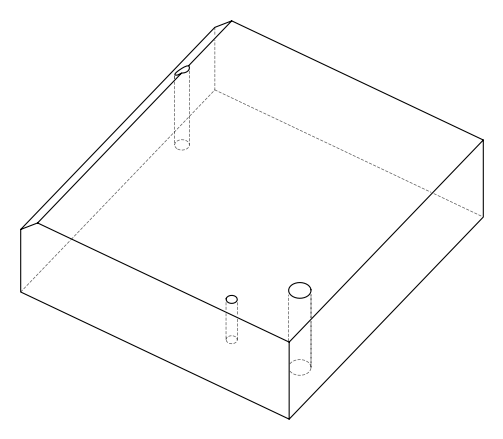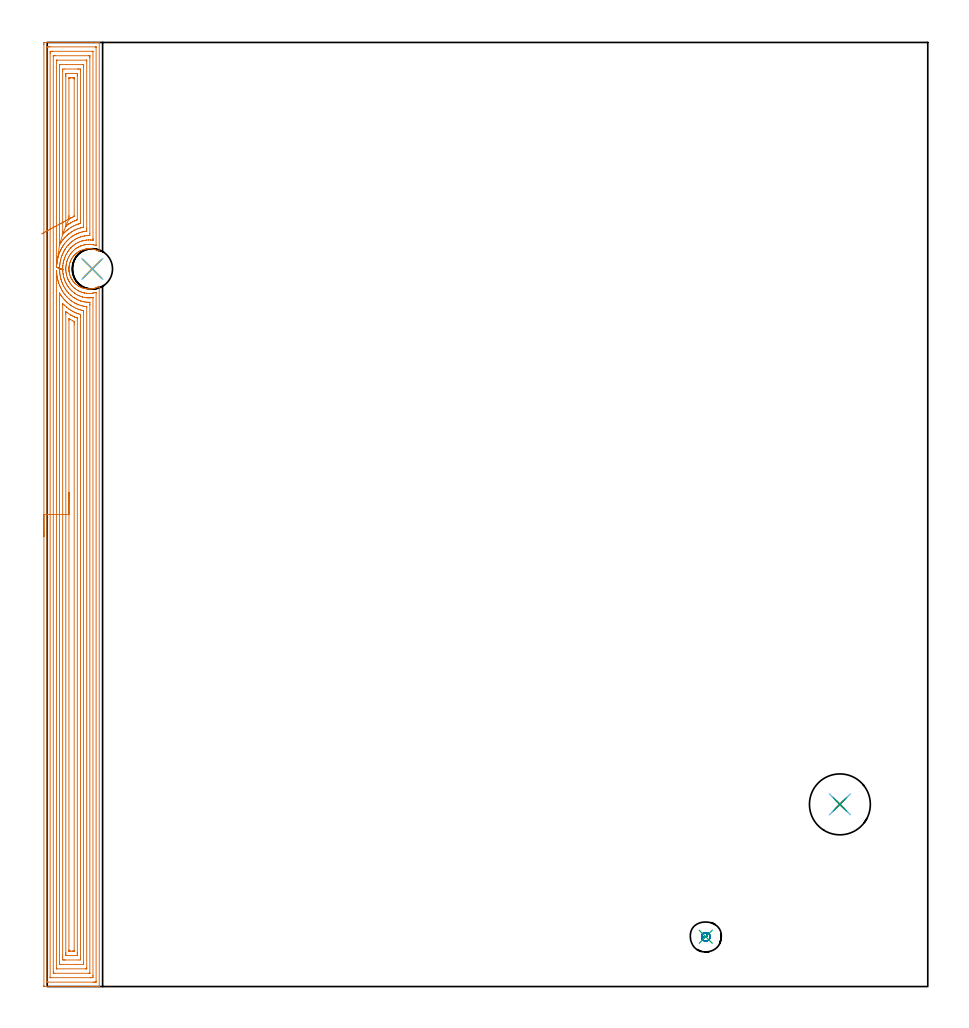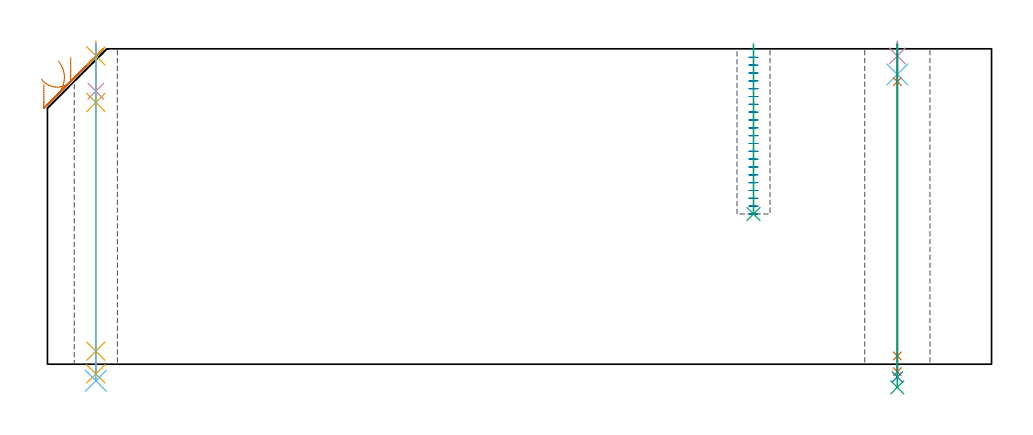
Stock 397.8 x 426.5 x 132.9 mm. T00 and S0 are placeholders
(PLAN: 12 operations, 10 tool changes, 36.2 min)
(1 AREA_MILL | FG_CHAMFER_SURFACE | UGT0205_001 | 31 min | 133214 mm3)
(2 MILL_BLIND_HOLE_FROM_SOLID_MATERIAL | STEP1POCKET | NXT0201_010 | Spiral | 1.74 min | 10562 mm3)
(3 BORE_BLIND_HOLE | STEP1POCKET | UGT0332_073 | 0.29 min | 0 mm3)
(4 SPOT_DRILL | STEP1HOLE | NXT0321_9005460120000 | 0.05 min | 186 mm3)
(5 SPOT_DRILL_1 | STEP1HOLE_1 | NXT0321_9005460120000 | 0.05 min | 46 mm3)
(6 DRILL_BLIND_HOLE_INTO_CENTER | STEP1HOLE | UGT0301_192 | 0.05 min | 280 mm3)
(7 GUN_DRILL_THROUGH_HOLE | STEP1HOLE | UGT0307_003 | 0.61 min | 4715 mm3)
(8 SPADE_DRILL_TO_ENLARGE_THROUGH_HOLE | STEP1HOLE | UGT0306_008 | 0.56 min | 26725 mm3)
(9 DRILL_TO_ENLARGE_THROUGH_HOLE | STEP1HOLE | UGT0301_390 | 0.58 min | 46966 mm3)
(10 DRILL_BLIND_HOLE_INTO_CENTER_1 | STEP1HOLE_1 | UGT0301_229 | 0.08 min | 1212 mm3)
(11 GUN_DRILL_THROUGH_HOLE_1 | STEP1HOLE_1 | UGT0307_008 | 0.66 min | 11081 mm3)
(12 DRILL_TO_ENLARGE_THROUGH_HOLE_1 | STEP1HOLE_1 | UGT0301_251 | 0.57 min | 20932 mm3)
(TOOL UGT0205_001 | Chamfer Mill 20 x 3 x 45 deg. | D20 FL50 Z2)
(TOOL NXT0201_010 | ENDMILL 10mm [2P460-1000-NA 1630] | D10 FL30 Z6)
(TOOL UGT0332_073 | 13.8 mm Rough Boring Bar | D13.8)
(TOOL NXT0321_9005460120000 | NC Spot Drill, 142deg, 12mm, Carbide, Uncoated | D12 PA142 FL30 Z2)
(TOOL UGT0301_192 | Twist Drill 7.2 mm | D7.2 PA118 FL66 Z2)
(TOOL UGT0307_003 | Gun Drill 7 mm | D7 PA130 FL24 Z1)
(TOOL UGT0306_008 | Spade Drill 17.5mm | D17.5 PA132 FL10 Z2)
(TOOL UGT0301_390 | Twist Drill 27.5 mm | D27.5 PA118 FL165 Z2)
(TOOL UGT0301_229 | Twist Drill 11.9 mm | D11.9 PA118 FL100 Z2)
(TOOL UGT0307_008 | Gun Drill 11 mm | D11 PA130 FL24 Z1)
(TOOL UGT0301_251 | Twist Drill 18.2 mm | D18.2 PA118 FL135 Z2)
(OP 1 AREA_MILL)
G17 G21 G94 G90
T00 M6
G54
G17 G0 G90 X-1.5 Y203.25 S1061 M3
G43 Z142.9 H0
Z117.9
G94 G1 Y203.288 Z117.028 F250.
Y203.402 Z116.163
Y203.591 Z115.312
Y203.853 Z114.48
Y204.187 Z113.674
Y204.59 Z112.9
Y205.059 Z112.164
Y205.59 Z111.472
Y206.179 Z110.829
Y206.822 Z110.24
Y207.514 Z109.708
Y208.25 Z109.24
Y209.024 Z108.837
Y209.83 Z108.503
Y210.662 Z108.241
Y211.514 Z108.052
Y212.378 Z107.938
Y213.25 Z107.9
Y425.519
X-1.499 Y425.881 Z107.901
X-1.494 Y426.407 Z107.903
X-1.492 Y426.492 Z107.906
X-0.973 Y426.496 Z108.425
X-0.358 Y426.5 Z109.039
X19.698 Z129.093
X22.086 Z131.481
X22.769 Z132.168
X23.094 Z132.494
X23.469 Y426.492 Z132.86
X23.497 Y426.49 Z132.888
X23.5 Y426.328 Z132.9
Y332.13
X23.462 Y332.074 Z132.862
X23.436 Y332.087 Z132.836
X23.008 Y332.317 Z132.408
X22.657 Y332.482 Z132.057
X22.218 Y332.666 Z131.618
X21.774 Y332.83 Z131.174
X21.516 Y332.914 Z130.916
X20.891 Y333.07 Z130.291
X20.45 Y333.159 Z129.85
X20.007 Y333.225 Z129.407
X19.566 Y333.268 Z128.966
X19.124 Y333.289 Z128.524
X18.682 Y333.29 Z128.082
X18.241 Y333.268 Z127.641
X17.799 Y333.225 Z127.199
X17.358 Y333.161 Z126.758
X16.915 Y333.073 Z126.315
X16.475 Y332.967 Z125.875
X16.284 Y332.914 Z125.684
X15.591 Y332.667 Z124.991
X15.147 Y332.482 Z124.547
X14.708 Y332.268 Z124.108
X14.351 Y332.073 Z123.751
X14.254 Y332.021 Z123.653
X13.825 Y331.745 Z123.224
X13.663 Y331.629 Z123.063
X13.409 Y331.446 Z122.807
X13.004 Y331.127 Z122.401
X12.943 Y331.074 Z122.341
X12.509 Y330.663 Z121.907
X12.433 Y330.584 Z121.831
X12.33 Y330.477 Z121.726
X12.224 Y330.37 Z121.623
X12.143 Y330.287 Z121.542
X12.092 Y330.234 Z121.491
X12.059 Y330.196 Z121.458
X12.035 Y330.166 Z121.433
X11.719 Y329.774 Z121.117
X11.516 Y329.502 Z120.916
X11.396 Y329.341 Z120.796
X11.175 Y329.004 Z120.575
X10.863 Y328.448 Z120.26
X10.644 Y328.005 Z120.042
X10.587 Y327.876 Z119.986
X10.557 Y327.805 Z119.955
X10.472 Y327.606 Z119.867
X10.45 Y327.555 Z119.845
X10.363 Y327.33 Z119.761
X10.293 Y327.145 Z119.691
X10.147 Y326.662 Z119.545
X10.034 Y326.217 Z119.433
X9.944 Y325.769 Z119.342
X9.877 Y325.323 Z119.276
X9.857 Y325.107 Z119.253
X9.841 Y324.926 Z119.231
X9.836 Y324.876 Z119.228
X9.811 Y324.43 Z119.208
X9.812 Y324.209 Z119.204
X9.811 Y323.967 Z119.209
X9.832 Y323.537 Z119.231
X9.849 Y323.379 Z119.244
X9.857 Y323.287 Z119.254
X9.873 Y323.139 Z119.267
X9.878 Y323.09 Z119.272
X9.942 Y322.643 Z119.341
X10.031 Y322.197 Z119.429
X10.144 Y321.749 Z119.542
X10.274 Y321.304 Z119.674
X10.457 Y320.83 Z119.853
X10.488 Y320.757 Z119.883
X10.544 Y320.62 Z119.944
X10.557 Y320.591 Z119.956
X10.615 Y320.459 Z120.01
X10.635 Y320.411 Z120.031
X10.772 Y320.134 Z120.171
X10.858 Y319.962 Z120.257
X11.101 Y319.518 Z120.499
X11.176 Y319.393 Z120.573
X11.362 Y319.119 Z120.758
X11.439 Y319.005 Z120.835
X11.679 Y318.672 Z121.077
X11.712 Y318.625 Z121.111
X11.739 Y318.592 Z121.137
X11.883 Y318.412 Z121.28
X12.06 Y318.207 Z121.457
X12.182 Y318.077 Z121.578
X12.504 Y317.732 Z121.901
X12.626 Y317.617 Z122.022
X12.72 Y317.527 Z122.117
X12.943 Y317.331 Z122.34
X13.557 Y316.839 Z122.954
X13.661 Y316.768 Z123.057
X13.826 Y316.653 Z123.224
X14.263 Y316.381 Z123.663
X14.708 Y316.131 Z124.108
X15.074 Y315.946 Z124.474
X15.331 Y315.833 Z124.731
X15.591 Y315.727 Z124.991
X16.031 Y315.571 Z125.431
X16.475 Y315.436 Z125.875
X16.915 Y315.327 Z126.315
X17.358 Y315.239 Z126.758
X17.799 Y315.175 Z127.199
X18.241 Y315.132 Z127.641
X18.682 Y315.11 Z128.082
X19.124 Y315.111 Z128.524
X19.566 Y315.132 Z128.966
X20.007 Y315.175 Z129.407
X20.45 Y315.241 Z129.85
X20.891 Y315.328 Z130.291
X21.334 Y315.438 Z130.734
X21.774 Y315.572 Z131.174
X22.218 Y315.734 Z131.618
X22.657 Y315.915 Z132.057
X22.727 Y315.946 Z132.127
X22.818 Y315.992 Z132.218
X23.099 Y316.133 Z132.498
X23.215 Y316.195 Z132.614
X23.416 Y316.302 Z132.814
X23.44 Y316.312 Z132.838
X23.494 Y316.333 Z132.892
X23.5 Y315.992 Z132.9
Y0.172
X23.497 Y0.01 Z132.888
X23.469 Y0.007 Z132.86
X23.094 Y0. Z132.493
X22.769 Z132.169
X22.086 Z131.481
X20.857 Z130.254
X20.312 Z129.707
X19.698 Z129.093
X-1.246 Y0.001 Z108.151
X-1.492 Y0.01 Z107.906
X-1.499 Y0.256 Z107.899
Y0.287
X-1.5 Y213.25 Z107.9
X-0.086 Z109.314
Y424.094
X-0.084 Y424.318 Z109.316
X-0.081 Y424.429 Z109.319
X-0.079 Y424.476 Z109.321
X-0.004 Y424.49 Z109.396
X0.401 Y424.498 Z109.801
X0.801 Y424.499 Z110.201
X1.285 Y424.5 Z110.685
X21.684 Y424.499 Z131.084
X21.944 Y424.494 Z131.344
X22.051 Y424.49 Z131.451
X22.079 Y424.478 Z131.479
X22.081 Y424.429 Z131.481
X22.084 Y424.318 Z131.484
X22.086 Y424.094 Z131.486
X22.085 Y334.977 Z131.485
X22.084 Y334.865 Z131.484
X22.081 Y334.811 Z131.481
X22.079 Y334.794 Z131.479
X22.043 Y334.797 Z131.443
X21.199 Y335.014 Z130.599
X20.867 Y335.088 Z130.267
X20.312 Y335.181 Z129.712
X19.831 Y335.238 Z129.231
X19.425 Y335.266 Z128.825
X18.903 Y335.28 Z128.303
X18.538 Y335.274 Z127.938
X18.051 Y335.245 Z127.451
X17.652 Y335.205 Z127.052
X17.26 Y335.148 Z126.66
X16.765 Y335.053 Z126.165
X16.522 Y334.998 Z125.922
X15.878 Y334.826 Z125.278
X15.822 Y334.809 Z125.222
X15.661 Y334.754 Z125.061
X15.174 Y334.569 Z124.574
X14.991 Y334.492 Z124.391
X14.556 Y334.299 Z123.956
X14.104 Y334.075 Z123.504
X13.963 Y334.002 Z123.363
X13.706 Y333.86 Z123.106
X13.408 Y333.668 Z122.808
X13.217 Y333.54 Z122.617
X12.884 Y333.302 Z122.284
X12.433 Y332.967 Z121.833
X12.376 Y332.921 Z121.776
X12.33 Y332.881 Z121.73
X11.913 Y332.494 Z121.313
X11.454 Y332.052 Z120.854
X11.443 Y332.04 Z120.843
X11.168 Y331.737 Z120.568
X11.042 Y331.584 Z120.442
X10.715 Y331.18 Z120.115
X10.646 Y331.089 Z120.046
X10.557 Y330.966 Z119.957
X10.28 Y330.566 Z119.68
X10.099 Y330.287 Z119.499
X9.943 Y330.011 Z119.343
X9.67 Y329.522 Z119.07
X9.626 Y329.437 Z119.026
X9.605 Y329.393 Z119.005
X9.347 Y328.824 Z118.747
X9.209 Y328.5 Z118.609
X9.091 Y328.189 Z118.491
X9.002 Y327.941 Z118.402
X8.901 Y327.606 Z118.301
X8.783 Y327.202 Z118.183
X8.688 Y326.808 Z118.088
X8.668 Y326.713 Z118.068
X8.548 Y326.056 Z117.948
X8.513 Y325.819 Z117.913
X8.449 Y325.262 Z117.849
X8.423 Y324.926 Z117.823
X8.402 Y324.416 Z117.802
Y324.033
X8.422 Y323.502 Z117.822
X8.449 Y323.139 Z117.849
X8.524 Y322.507 Z117.924
X8.563 Y322.246 Z117.963
X8.73 Y321.406 Z118.13
X8.742 Y321.352 Z118.142
X8.783 Y321.195 Z118.183
X9. Y320.459 Z118.4
X9.126 Y320.113 Z118.526
X9.35 Y319.566 Z118.75
X9.447 Y319.341 Z118.847
X9.67 Y318.881 Z119.07
X9.778 Y318.672 Z119.178
X9.908 Y318.432 Z119.308
X10.187 Y317.974 Z119.587
X10.317 Y317.779 Z119.717
X10.557 Y317.439 Z119.957
X10.979 Y316.885 Z120.379
X11.443 Y316.37 Z120.843
X11.81 Y315.992 Z121.21
X12.33 Y315.533 Z121.73
X12.874 Y315.099 Z122.274
X13.217 Y314.858 Z122.617
X13.847 Y314.464 Z123.247
X14.104 Y314.323 Z123.504
X14.324 Y314.205 Z123.724
X14.991 Y313.901 Z124.391
X15.485 Y313.708 Z124.885
X15.878 Y313.582 Z125.278
X16.248 Y313.472 Z125.648
X16.733 Y313.344 Z126.133
X16.765 Y313.337 Z126.165
X16.893 Y313.312 Z126.293
X17.652 Y313.194 Z127.052
X17.787 Y313.176 Z127.187
X18.538 Y313.126 Z127.938
X18.731 Y313.118 Z128.131
X19.425 Y313.133 Z128.825
X19.596 Y313.14 Z128.996
X20.312 Y313.214 Z129.712
X20.398 Y313.225 Z129.798
X20.907 Y313.312 Z130.307
X21.148 Y313.363 Z130.548
X22.031 Y313.602 Z131.431
X22.069 Y313.608 Z131.469
X22.079 Z131.479
X22.081 Y313.59 Z131.481
X22.083 Y313.535 Z131.483
X22.086 Y313.312 Z131.486
Y2.406
X22.084 Y2.182 Z131.484
X22.081 Y2.071 Z131.481
X22.079 Y2.024 Z131.479
X22.004 Y2.01 Z131.404
X21.599 Y2.003 Z130.999
X21.199 Y2.001 Z130.599
X20.715 Y2. Z130.115
X0.316 Y2.001 Z109.716
X0.056 Y2.006 Z109.456
X-0.051 Y2.01 Z109.349
X-0.079 Y2.022 Z109.321
X-0.081 Y2.071 Z109.319
X-0.084 Y2.182 Z109.316
X-0.086 Y2.406 Z109.314
Y213.25
X1.328 Z110.728
X1.329 Y421.414 Z110.729
X1.33 Y421.775 Z110.73
X1.333 Y422.308 Z110.733
X1.335 Y422.479 Z110.735
X1.503 Y422.493 Z110.903
X1.688 Y422.497 Z111.088
X2.384 Y422.5 Z111.784
X2.575 Z111.975
X20.312 Y422.499 Z129.712
X20.503 Y422.496 Z129.903
X20.63 Y422.491 Z130.03
X20.666 Y422.488 Z130.066
X20.667 Y422.471 Z130.067
X20.669 Y422.428 Z130.069
X20.671 Y422.308 Z130.071
Y337.965
X20.67 Y337.434 Z130.07
X20.668 Y337.253 Z130.068
X20.665 Y337.165 Z130.065
X20.661 Y337.155 Z130.061
X20.634 Y337.156 Z130.034
X20.585 Y337.158 Z129.985
X20.312 Y337.188 Z129.712
X19.597 Y337.261 Z128.997
X19.425 Y337.267 Z128.825
X18.69 Y337.281 Z128.09
X18.538 Y337.275 Z127.938
X17.851 Y337.233 Z127.251
X17.652 Y337.21 Z127.052
X17.067 Y337.129 Z126.467
X16.765 Y337.071 Z126.165
X16.329 Y336.979 Z125.729
X15.878 Y336.86 Z125.278
X15.629 Y336.791 Z125.029
X14.991 Y336.575 Z124.391
X14.965 Y336.566 Z124.365
X14.895 Y336.54 Z124.295
X14.341 Y336.301 Z123.741
X14.104 Y336.194 Z123.504
X13.742 Y336.012 Z123.142
X13.217 Y335.738 Z122.617
X13.159 Y335.705 Z122.559
X13.063 Y335.647 Z122.463
X12.621 Y335.354 Z122.021
X12.33 Y335.149 Z121.73
X12.103 Y334.983 Z121.503
X11.799 Y334.754 Z121.199
X11.604 Y334.592 Z121.004
X11.443 Y334.45 Z120.843
X11.138 Y334.168 Z120.538
X10.817 Y333.86 Z120.217
X10.687 Y333.729 Z120.087
X10.557 Y333.593 Z119.957
X10.258 Y333.268 Z119.658
X10.009 Y332.967 Z119.409
X9.858 Y332.777 Z119.258
X9.67 Y332.53 Z119.07
X9.478 Y332.266 Z118.878
X9.343 Y332.073 Z118.743
X9.119 Y331.734 Z118.519
X8.784 Y331.178 Z118.184
X8.479 Y330.593 Z117.879
X8.333 Y330.287 Z117.733
X8.195 Y329.986 Z117.595
X7.937 Y329.393 Z117.337
X7.925 Y329.364 Z117.325
X7.896 Y329.288 Z117.296
X7.694 Y328.703 Z117.094
X7.633 Y328.5 Z117.033
X7.494 Y328.012 Z116.894
X7.389 Y327.606 Z116.789
X7.317 Y327.296 Z116.717
X7.206 Y326.713 Z116.606
X7.176 Y326.544 Z116.576
X7.076 Y325.819 Z116.476
X7.069 Y325.76 Z116.469
X7.009 Y325.122 Z116.409
X7. Y324.935 Z116.4
Y324.926
X6.989 Y324.493 Z116.389
X6.982 Y324.06 Z116.382
Y324.033
X7.009 Y323.296 Z116.409
X7.021 Y323.139 Z116.421
X7.022 Y323.126 Z116.422
X7.118 Y322.246 Z116.518
X7.133 Y322.121 Z116.533
X7.201 Y321.709 Z116.601
X7.271 Y321.352 Z116.671
X7.341 Y321.018 Z116.741
X7.473 Y320.459 Z116.873
X7.659 Y319.805 Z117.059
X7.735 Y319.566 Z117.135
X7.896 Y319.127 Z117.296
X8.08 Y318.672 Z117.48
X8.214 Y318.352 Z117.614
X8.494 Y317.779 Z117.894
X8.783 Y317.233 Z118.183
X8.987 Y316.885 Z118.387
X9.337 Y316.328 Z118.737
X9.575 Y315.992 Z118.975
X9.67 Y315.866 Z119.07
X10.003 Y315.437 Z119.403
X10.292 Y315.099 Z119.692
X10.418 Y314.959 Z119.818
X10.557 Y314.811 Z119.957
X11.164 Y314.205 Z120.564
X11.443 Y313.959 Z120.843
X12.231 Y313.312 Z121.631
X12.33 Y313.239 Z121.73
X12.571 Y313.069 Z121.971
X13.217 Y312.679 Z122.617
X13.67 Y312.418 Z123.07
X14.104 Y312.206 Z123.504
X14.503 Y312.017 Z123.903
X14.991 Y311.83 Z124.391
X15.873 Y311.53 Z125.273
X15.889 Y311.525 Z125.289
X16.765 Y311.329 Z126.165
X17.004 Y311.284 Z126.404
X17.652 Y311.19 Z127.052
X18.017 Y311.157 Z127.417
X18.538 Y311.126 Z127.938
X18.938 Y311.122 Z128.338
X19.425 Y311.134 Z128.825
X19.79 Y311.157 Z129.19
X20.312 Y311.21 Z129.712
X20.594 Y311.241 Z129.994
X20.651 Y311.244 Z130.051
X20.665 Z130.065
X20.668 Y311.236 Z130.068
X20.67 Y311.224 Z130.07
X20.671 Y311.163 Z130.071
Y5.086
X20.67 Y4.725 Z130.07
X20.667 Y4.193 Z130.067
X20.664 Y4.021 Z130.064
X20.497 Y4.007 Z129.897
X20.312 Y4.003 Z129.712
X19.616 Y4. Z129.016
X19.425 Z128.825
X1.688 Y4.001 Z111.088
X1.497 Y4.004 Z110.897
X1.37 Y4.009 Z110.77
X1.334 Y4.012 Z110.734
X1.333 Y4.029 Z110.733
X1.331 Y4.072 Z110.731
X1.329 Y4.193 Z110.729
X1.328 Y213.25 Z110.728
X2.743 Z112.143
Y420.351
X2.745 Y420.455 Z112.145
X2.747 Y420.484 Z112.147
X2.75 Y420.49 Z112.15
X2.758 Y420.494 Z112.158
X2.812 Y420.497 Z112.212
X3.028 Y420.499 Z112.428
X3.462 Y420.5 Z112.862
X18.538 Z127.938
X18.978 Y420.498 Z128.378
X19.187 Y420.493 Z128.587
X19.238 Y420.49 Z128.638
X19.251 Y420.484 Z128.651
X19.253 Y420.467 Z128.653
X19.255 Y420.4 Z128.655
X19.257 Y419.797 Z128.657
Y419.627
Y340.114
X19.253 Y339.395 Z128.653
X19.25 Y339.296 Z128.65
X19.159 Y339.29 Z128.559
X18.479 Y339.28 Z127.879
X17.652 Y339.225 Z127.052
X17.611 Y339.221 Z127.011
X16.87 Y339.115 Z126.27
X16.765 Y339.095 Z126.165
X16.136 Y338.961 Z125.536
X15.878 Y338.896 Z125.278
X15.434 Y338.774 Z124.834
X14.991 Y338.628 Z124.391
X14.769 Y338.551 Z124.169
X14.18 Y338.327 Z123.58
X14.126 Y338.305 Z123.526
X14.104 Y338.295 Z123.504
X13.52 Y338.023 Z122.92
X13.217 Y337.87 Z122.617
X12.934 Y337.719 Z122.334
X12.425 Y337.434 Z121.825
X12.367 Y337.397 Z121.767
X12.33 Y337.373 Z121.73
X11.838 Y337.036 Z121.238
X11.443 Y336.753 Z120.843
X11.322 Y336.663 Z120.722
X11.162 Y336.54 Z120.562
X10.83 Y336.265 Z120.23
X10.557 Y336.022 Z119.957
X10.362 Y335.843 Z119.762
X10.157 Y335.647 Z119.557
X9.913 Y335.402 Z119.313
X9.67 Y335.151 Z119.07
X9.48 Y334.945 Z118.88
X9.311 Y334.754 Z118.711
X8.783 Y334.096 Z118.183
X8.681 Y333.963 Z118.081
X8.605 Y333.86 Z118.005
X8.313 Y333.44 Z117.713
X8. Y332.967 Z117.4
X7.96 Y332.902 Z117.36
X7.896 Y332.794 Z117.296
X7.638 Y332.333 Z117.038
X7.495 Y332.073 Z116.895
X7.327 Y331.753 Z116.727
X7.049 Y331.18 Z116.449
X7.037 Y331.152 Z116.437
X7.009 Y331.091 Z116.409
X6.773 Y330.524 Z116.173
X6.677 Y330.287 Z116.077
X6.529 Y329.877 Z115.929
X6.365 Y329.393 Z115.765
X6.309 Y329.205 Z115.709
X6.122 Y328.559 Z115.522
X6.11 Y328.512 Z115.51
X6.107 Y328.5 Z115.507
X5.946 Y327.784 Z115.346
X5.911 Y327.606 Z115.311
X5.805 Y327.032 Z115.205
X5.76 Y326.713 Z115.16
X5.698 Y326.247 Z115.098
X5.653 Y325.819 Z115.053
X5.618 Y325.434 Z115.018
X5.59 Y324.926 Z114.99
X5.576 Y324.583 Z114.976
X5.573 Y324.033 Z114.973
X5.584 Y323.682 Z114.984
X5.606 Y323.139 Z115.006
X5.64 Y322.732 Z115.04
X5.691 Y322.246 Z115.091
X5.749 Y321.728 Z115.149
X5.808 Y321.352 Z115.208
X5.943 Y320.639 Z115.343
X5.982 Y320.459 Z115.382
X6.122 Y319.845 Z115.522
X6.198 Y319.566 Z115.598
X6.228 Y319.459 Z115.628
X6.47 Y318.672 Z115.87
X6.675 Y318.116 Z116.075
X6.812 Y317.779 Z116.212
X7.009 Y317.311 Z116.409
X7.21 Y316.885 Z116.61
X7.405 Y316.487 Z116.805
X7.674 Y315.992 Z117.074
X7.896 Y315.613 Z117.296
X8.224 Y315.099 Z117.624
X8.449 Y314.765 Z117.849
X8.783 Y314.301 Z118.183
X8.854 Y314.205 Z118.254
X9.101 Y313.885 Z118.501
X9.609 Y313.312 Z119.009
X9.67 Y313.249 Z119.07
X10.508 Y312.418 Z119.908
X10.557 Y312.375 Z119.957
X10.85 Y312.123 Z120.25
X11.443 Y311.645 Z120.843
X11.597 Y311.525 Z120.997
X12.031 Y311.23 Z121.431
X12.33 Y311.045 Z121.73
X13.016 Y310.632 Z122.416
X13.217 Y310.524 Z122.617
X13.435 Y310.412 Z122.835
X14.104 Y310.103 Z123.504
X14.948 Y309.781 Z124.348
X14.991 Y309.767 Z124.391
X15.077 Y309.738 Z124.477
X15.688 Y309.555 Z125.088
X15.878 Y309.506 Z125.278
X16.181 Y309.432 Z125.581
X16.765 Y309.315 Z126.165
X17.266 Y309.233 Z126.666
X17.652 Y309.187 Z127.052
X18.246 Y309.139 Z127.646
X18.538 Y309.126 Z127.938
X19.155 Y309.117 Z128.555
X19.223 Y309.113 Z128.623
X19.25 Y309.11 Z128.65
X19.254 Y309.018 Z128.654
X19.255 Y308.845 Z128.655
X19.257 Y308.121 Z128.657
Y307.951
Y6.149
X19.255 Y6.045 Z128.655
X19.253 Y6.016 Z128.653
X19.25 Y6.01 Z128.65
X19.242 Y6.006 Z128.642
X19.188 Y6.003 Z128.588
X18.972 Y6.001 Z128.372
X18.538 Y6. Z127.938
X3.462 Z112.862
X3.022 Y6.002 Z112.422
X2.813 Y6.006 Z112.213
X2.762 Y6.01 Z112.162
X2.749 Y6.016 Z112.149
X2.747 Y6.033 Z112.147
X2.745 Y6.1 Z112.145
X2.743 Y6.703 Z112.143
Y6.873
Y213.25
X4.157 Z113.557
Y323.332
X4.158 Y323.348 Z113.558
X4.162 Y323.393 Z113.562
X4.169 Y323.352 Z113.569
X4.174 Y323.315 Z113.574
X4.187 Y323.139 Z113.587
X4.231 Y322.527 Z113.631
X4.245 Y322.35 Z113.645
X4.255 Y322.246 Z113.655
X4.348 Y321.389 Z113.748
X4.354 Y321.347 Z113.754
X4.436 Y320.868 Z113.836
X4.511 Y320.459 Z113.911
X4.551 Y320.255 Z113.951
X4.704 Y319.566 Z114.104
X4.816 Y319.095 Z114.216
X4.934 Y318.672 Z114.334
X5.179 Y317.836 Z114.579
X5.198 Y317.779 Z114.598
X5.235 Y317.677 Z114.635
X5.547 Y316.885 Z114.947
X5.764 Y316.353 Z115.164
X5.931 Y315.992 Z115.331
X6.122 Y315.597 Z115.522
X6.38 Y315.099 Z115.78
X6.687 Y314.529 Z116.087
X6.885 Y314.205 Z116.285
X7.009 Y314.011 Z116.409
X7.477 Y313.312 Z116.877
X7.896 Y312.745 Z117.296
X8.149 Y312.418 Z117.549
X8.783 Y311.696 Z118.183
X8.945 Y311.525 Z118.345
X9.67 Y310.815 Z119.07
X9.871 Y310.632 Z119.271
X10.557 Y310.065 Z119.957
X10.968 Y309.738 Z120.368
X11.443 Y309.41 Z120.843
X12.279 Y308.896 Z121.679
X12.33 Y308.866 Z121.73
X12.367 Y308.845 Z121.767
X12.923 Y308.555 Z122.323
X13.217 Y308.411 Z122.617
X13.505 Y308.276 Z122.905
X13.723 Y308.177 Z123.123
X13.987 Y308.07 Z123.387
X14.104 Y308.026 Z123.504
X14.306 Y307.951 Z123.706
X14.991 Y307.724 Z124.391
X15.323 Y307.617 Z124.723
X15.878 Y307.483 Z125.278
X16.475 Y307.35 Z125.875
X16.765 Y307.303 Z126.165
X17.521 Y307.189 Z126.921
X17.759 Y307.164 Z127.159
X17.822 Y307.154 Z127.222
X17.837 Y307.15 Z127.237
X17.839 Y307.144 Z127.239
X17.842 Y307.122 Z127.242
X17.843 Y307.058 Z127.243
Y306.865
Y8.467
X17.842 Y8.274 Z127.242
X17.84 Y8.145 Z127.24
X17.836 Y8.044 Z127.236
X17.83 Y8.009 Z127.23
X17.814 Y8.008 Z127.214
X17.652 Y8.003 Z127.052
X17.419 Y8. Z126.819
X4.348 Y8.001 Z113.748
X4.255 Y8.003 Z113.655
X4.198 Y8.006 Z113.598
X4.171 Y8.009 Z113.571
X4.164 Y8.081 Z113.564
X4.159 Y8.466 Z113.559
X4.157 Y8.66 Z113.557
Y213.25
X5.571 Z114.971
Y313.203
X5.572 Y313.249 Z114.972
X5.574 Y313.274 Z114.974
X5.583 Y313.263 Z114.983
X5.885 Y312.786 Z115.285
X6.117 Y312.423 Z115.517
X6.121 Y312.418 Z115.521
X6.483 Y311.89 Z115.883
X6.748 Y311.525 Z116.148
X7.009 Y311.18 Z116.409
X7.249 Y310.876 Z116.649
X7.458 Y310.632 Z116.858
X7.896 Y310.138 Z117.296
X8.287 Y309.738 Z117.687
X8.783 Y309.252 Z118.183
X9.232 Y308.845 Z118.632
X9.67 Y308.482 Z119.07
X10.331 Y307.951 Z119.731
X10.557 Y307.795 Z119.957
X11.026 Y307.479 Z120.426
X11.443 Y307.227 Z120.843
X11.729 Y307.058 Z121.129
X12.33 Y306.734 Z121.73
X12.969 Y306.414 Z122.369
X13.217 Y306.306 Z122.617
X13.552 Y306.164 Z122.952
X14.104 Y305.967 Z123.504
X14.405 Y305.861 Z123.805
X14.991 Y305.676 Z124.391
X15.648 Y305.503 Z125.048
X16.202 Y305.378 Z125.602
X16.385 Y305.335 Z125.785
X16.423 Y305.32 Z125.823
X16.425 Y305.307 Z125.825
X16.426 Y305.271 Z125.826
X16.429 Y304.716 Z125.829
Y304.378
Y10.785
X16.428 Y10.446 Z125.828
X16.425 Y10.169 Z125.825
X16.422 Y10.032 Z125.822
X16.418 Y10.01 Z125.818
X16.384 Y10.006 Z125.784
X16.319 Y10.002 Z125.719
X13.217 Y10. Z122.617
X6.122 Y10.001 Z115.522
X5.674 Y10.004 Z115.074
X5.589 Y10.01 Z114.989
X5.578 Y10.101 Z114.978
X5.575 Y10.446 Z114.975
X5.572 Y11.001 Z114.972
X5.571 Y213.25 Z114.971
X6.985 Z116.385
X6.986 Y307.951 Z116.386
Y307.974
X7.009 Y308.555 Z116.409
X7.621 Y307.951 Z117.021
X7.896 Y307.688 Z117.296
X8.587 Y307.058 Z117.987
X8.783 Y306.894 Z118.183
X9.632 Y306.203 Z119.032
X9.67 Y306.174 Z119.07
X9.683 Y306.164 Z119.083
X10.557 Y305.597 Z119.957
X11.086 Y305.271 Z120.486
X11.443 Y305.071 Z120.843
X11.882 Y304.829 Z121.282
X12.33 Y304.613 Z121.73
X12.827 Y304.378 Z122.227
X13.217 Y304.225 Z122.617
X13.46 Y304.133 Z122.86
X14.104 Y303.915 Z123.504
X14.79 Y303.687 Z124.19
X14.991 Y303.624 Z124.391
X15.011 Y303.484 Z124.411
X15.012 Y303.463 Z124.412
X15.015 Y302.591 Z124.415
Y13.127
X15.013 Y12.233 Z124.413
X15.012 Y12.212 Z124.412
X14.991 Y12.01 Z124.391
X14.334 Y12.001 Z123.734
X8.127 Y12. Z117.527
X7.896 Y12.001 Z117.296
X7.237 Y12.004 Z116.637
X7.009 Y12.01 Z116.409
X6.988 Y12.233 Z116.388
X6.987 Y12.256 Z116.387
X6.985 Y13.151 Z116.385
Y14.02
Y213.25
X8.399 Z117.799
X8.4 Y303.87 Z117.8
X8.401 Y304.378 Z117.801
X8.404 Y304.76 Z117.804
X8.406 Y304.876 Z117.806
X8.783 Y304.588 Z118.183
X9.062 Y304.378 Z118.462
X9.67 Y303.976 Z119.07
X10.44 Y303.484 Z119.84
X10.557 Y303.415 Z119.957
X10.717 Y303.323 Z120.117
X11.443 Y302.936 Z120.843
X12.139 Y302.591 Z121.539
X12.33 Y302.504 Z121.73
X12.485 Y302.435 Z121.885
X13.217 Y302.16 Z122.617
X13.553 Y302.033 Z122.953
X13.584 Y302.018 Z122.984
X13.594 Y302.011 Z122.994
X13.596 Y301.997 Z122.996
X13.599 Y301.929 Z122.999
X13.6 Y301.826 Z123.
Y301.697
Y15.421
Y14.913
X13.598 Y14.53 Z122.998
X13.593 Y14.02 Z122.993
X13.236 Y14.001 Z122.636
X13.217 Z122.617
X8.783 Z118.183
X8.406 Y14.02 Z117.806
X8.403 Y14.403 Z117.803
X8.4 Y14.913 Z117.8
Y15.299
X8.399 Y213.25 Z117.799
X9.814 Z119.214
Y300.804
X9.818 Y301.548 Z119.218
X9.821 Y301.657 Z119.221
X9.824 Y301.67 Z119.224
X10.557 Y301.276 Z119.957
X11.428 Y300.82 Z120.828
X11.46 Y300.804 Z120.86
X12.179 Y300.423 Z121.579
X12.185 Y300.057 Z121.585
Y299.911
X12.186 Y299.162 Z121.586
X12.185 Y16.326 Z121.585
X12.183 Y16.139 Z121.583
X12.18 Y16.046 Z121.58
X12.178 Y16.01 Z121.578
X12.133 Y16.005 Z121.533
X11.443 Y16.001 Z120.843
X11.251 Y16. Z120.651
X10.557 Z119.957
X10.364 Y16.001 Z119.764
X9.843 Y16.01 Z119.243
X9.82 Y16.014 Z119.22
X9.818 Y16.043 Z119.218
X9.816 Y16.115 Z119.216
X9.814 Y16.262 Z119.214
Y16.555
Y213.25
Y214.122 Z119.252
Y214.987 Z119.366
Y215.838 Z119.554
Y216.67 Z119.817
Y217.476 Z120.151
Y218.25 Z120.553
Y218.986 Z121.022
Y219.678 Z121.553
Y220.321 Z122.143
Y220.91 Z122.786
Y221.442 Z123.478
Y221.91 Z124.214
Y222.313 Z124.987
Y222.647 Z125.793
Y222.909 Z126.625
Y223.098 Z127.477
Y223.212 Z128.342
Y223.25 Z129.214
G0 Z142.9
X4.606 Y324.757
Z127.697
G1 X5.137 Y324.556 Z127.034
X5.611 Y324.376 Z126.325
X6.026 Y324.219 Z125.574
X6.379 Y324.085 Z124.787
X6.665 Y323.977 Z123.97
X6.884 Y323.893 Z123.13
X7.034 Y323.837 Z122.272
X7.113 Y323.807 Z121.404
X7.122 Y323.804 Z120.532
X7.059 Y323.827 Z119.662
X6.925 Y323.878 Z118.801
X6.722 Y323.955 Z117.956
X6.451 Y324.058 Z117.134
X6.114 Y324.186 Z116.339
X5.713 Y324.338 Z115.579
X5.252 Y324.512 Z114.86
X4.734 Y324.709 Z114.186
X4.163 Y324.925 Z113.563
X4.16 Y324.926 Z113.56
X4.159 Y324.933 Z113.559
X4.157 Y325.118 Z113.557
Y418.033
X4.158 Y418.227 Z113.558
X4.16 Y418.355 Z113.56
X4.164 Y418.457 Z113.564
X4.17 Y418.491 Z113.57
X4.185 Y418.492 Z113.585
X4.348 Y418.497 Z113.748
X4.581 Y418.5 Z113.981
X17.652 Y418.499 Z127.052
X17.745 Y418.497 Z127.145
X17.802 Y418.494 Z127.202
X17.829 Y418.491 Z127.229
X17.836 Y418.419 Z127.236
X17.841 Y418.034 Z127.241
X17.842 Y417.841 Z127.242
X17.843 Y342.601 Z127.243
X17.842 Y341.901 Z127.242
X17.841 Y341.708 Z127.241
X17.836 Y341.323 Z127.236
X17.829 Y341.249 Z127.229
X17.803 Y341.244 Z127.203
X17.746 Y341.236 Z127.146
X17.457 Y341.203 Z126.857
X16.765 Y341.11 Z126.165
X16.676 Y341.097 Z126.076
X16.215 Y341.007 Z125.615
X15.936 Y340.949 Z125.336
X15.878 Y340.934 Z125.278
X15.238 Y340.758 Z124.638
X14.991 Y340.681 Z124.391
X14.569 Y340.539 Z123.969
X14.104 Y340.368 Z123.504
X13.922 Y340.297 Z123.322
X13.482 Y340.114 Z122.882
X13.3 Y340.031 Z122.7
X13.217 Y339.991 Z122.617
X12.707 Y339.735 Z122.107
X12.33 Y339.53 Z121.73
X11.792 Y339.221 Z121.192
X11.58 Y339.083 Z120.98
X11.443 Y338.989 Z120.843
X11.057 Y338.716 Z120.457
X10.522 Y338.327 Z119.922
X10.055 Y337.939 Z119.455
X9.67 Y337.596 Z119.07
X9.585 Y337.519 Z118.985
X9.496 Y337.434 Z118.896
X9.139 Y337.075 Z118.539
X8.783 Y336.714 Z118.183
X8.699 Y336.625 Z118.099
X8.622 Y336.54 Z118.022
X8.289 Y336.145 Z117.689
X7.883 Y335.647 Z117.283
X7.515 Y335.138 Z116.915
X7.242 Y334.754 Z116.642
X7.148 Y334.613 Z116.548
X7.009 Y334.396 Z116.409
X6.808 Y334.063 Z116.208
X6.689 Y333.86 Z116.089
X6.485 Y333.494 Z115.885
X6.196 Y332.967 Z115.596
X6.171 Y332.918 Z115.571
X6.122 Y332.818 Z115.522
X5.888 Y332.31 Z115.288
X5.782 Y332.073 Z115.182
X5.618 Y331.687 Z115.018
X5.41 Y331.18 Z114.81
X5.361 Y331.053 Z114.761
X5.235 Y330.705 Z114.635
X5.131 Y330.392 Z114.531
X5.097 Y330.287 Z114.497
X4.928 Y329.703 Z114.328
X4.842 Y329.393 Z114.242
X4.741 Y328.998 Z114.141
X4.623 Y328.5 Z114.023
X4.574 Y328.272 Z113.974
X4.445 Y327.606 Z113.845
X4.431 Y327.523 Z113.831
X4.348 Y326.973 Z113.748
X4.318 Y326.743 Z113.718
X4.315 Y326.713 Z113.715
X4.28 Y326.389 Z113.68
X4.234 Y325.935 Z113.634
X4.224 Y325.819 Z113.624
X4.178 Y325.156 Z113.578
X4.163 Y324.925 Z113.563
X5.575 Y335.109 Z114.975
X5.574 Y335.11 Z114.974
X5.573 Y335.138 Z114.973
X5.571 Y335.215 Z114.971
Y335.309
Y415.715
X5.572 Y416.054 Z114.972
X5.575 Y416.331 Z114.975
X5.578 Y416.468 Z114.978
X5.582 Y416.491 Z114.982
X5.616 Y416.494 Z115.016
X5.681 Y416.498 Z115.081
X8.783 Y416.5 Z118.183
X15.878 Y416.499 Z125.278
X16.326 Y416.496 Z125.726
X16.411 Y416.49 Z125.811
X16.422 Y416.399 Z125.822
X16.425 Y416.054 Z125.825
X16.428 Y415.499 Z125.828
X16.429 Y343.688 Z125.829
X16.427 Y343.134 Z125.827
X16.425 Y343.097 Z125.825
X16.422 Y343.082 Z125.822
X16.413 Y343.078 Z125.813
X16.348 Y343.059 Z125.748
X16.206 Y343.027 Z125.606
X15.878 Y342.957 Z125.278
X15.745 Y342.928 Z125.145
X15.208 Y342.794 Z124.608
X15.037 Y342.748 Z124.437
X14.991 Y342.734 Z124.391
X14.367 Y342.529 Z123.767
X14.104 Y342.435 Z123.504
X13.719 Y342.289 Z123.119
X13.217 Y342.087 Z122.617
X13.087 Y342.032 Z122.487
X12.791 Y341.901 Z122.191
X12.481 Y341.749 Z121.881
X12.33 Y341.672 Z121.73
X11.857 Y341.424 Z121.257
X11.443 Y341.184 Z120.843
X11.333 Y341.118 Z120.733
X11.152 Y341.007 Z120.552
X10.796 Y340.767 Z120.196
X10.557 Y340.601 Z119.957
X10.275 Y340.398 Z119.675
X9.888 Y340.114 Z119.288
X9.766 Y340.017 Z119.166
X9.67 Y339.939 Z119.07
X9.281 Y339.612 Z118.681
X8.838 Y339.221 Z118.238
X8.809 Y339.194 Z118.209
X8.783 Y339.168 Z118.183
X8.364 Y338.749 Z117.764
X7.944 Y338.327 Z117.344
X7.921 Y338.302 Z117.321
X7.896 Y338.275 Z117.296
X7.507 Y337.825 Z116.907
X7.178 Y337.434 Z116.578
X7.102 Y337.34 Z116.502
X7.009 Y337.22 Z116.409
X6.718 Y336.833 Z116.118
X6.502 Y336.54 Z115.902
X6.345 Y336.316 Z115.745
X6.122 Y335.989 Z115.522
X5.988 Y335.782 Z115.388
X5.902 Y335.647 Z115.302
X5.599 Y335.145 Z114.999
X5.578 Y335.112 Z114.978
X5.575 Y335.109 Z114.975
X7.009 Y339.847 Z116.409
X6.988 Y340.114 Z116.388
X6.987 Y340.137 Z116.387
X6.985 Y341.007 Z116.385
Y413.373
X6.987 Y414.267 Z116.387
X6.988 Y414.288 Z116.388
X7.009 Y414.49 Z116.409
X7.666 Y414.499 Z117.066
X13.873 Y414.5 Z123.273
X14.104 Y414.499 Z123.504
X14.763 Y414.496 Z124.163
X14.991 Y414.49 Z124.391
X15.012 Y414.267 Z124.412
X15.013 Y414.244 Z124.413
X15.015 Y413.373 Z124.415
X15.014 Y345.451 Z124.414
X14.991 Y344.781 Z124.391
X14.84 Y344.733 Z124.24
X14.347 Y344.581 Z123.747
X14.163 Y344.522 Z123.563
X14.104 Y344.503 Z123.504
X13.987 Y344.463 Z123.387
X13.217 Y344.164 Z122.617
X12.881 Y344.026 Z122.281
X12.33 Y343.789 Z121.73
X12.261 Y343.758 Z121.661
X12.115 Y343.688 Z121.515
X11.672 Y343.458 Z121.072
X11.443 Y343.334 Z120.843
X11.1 Y343.14 Z120.5
X10.557 Y342.823 Z119.957
X10.539 Y342.812 Z119.939
X10.512 Y342.794 Z119.912
X10.012 Y342.449 Z119.412
X9.67 Y342.208 Z119.07
X9.492 Y342.079 Z118.892
X9.253 Y341.901 Z118.653
X8.991 Y341.692 Z118.391
X8.783 Y341.521 Z118.183
X8.506 Y341.286 Z117.906
X8.19 Y341.007 Z117.59
X8.037 Y340.865 Z117.437
X7.896 Y340.729 Z117.296
X7.588 Y340.424 Z116.988
X7.009 Y339.847 Z116.409
X8.405 Y343.544 Z117.805
X8.404 Y343.56 Z117.804
X8.401 Y343.626 Z117.801
X8.4 Y343.688 Z117.8
Y343.844
Y411.079
Y411.587
X8.402 Y411.97 Z117.802
X8.407 Y412.48 Z117.807
X8.764 Y412.499 Z118.164
X8.783 Y412.5 Z118.183
X13.217 Y412.499 Z122.617
X13.593 Y412.48 Z122.993
X13.597 Y412.097 Z122.997
X13.6 Y411.587 Z123.
Y411.201
Y346.561
X13.598 Y346.465 Z122.998
X13.596 Y346.417 Z122.996
X13.594 Y346.4 Z122.994
X13.541 Y346.368 Z122.941
X13.307 Y346.278 Z122.707
X13.217 Y346.242 Z122.617
X12.672 Y346.024 Z122.072
X12.33 Y345.88 Z121.73
X12.051 Y345.756 Z121.451
X11.447 Y345.474 Z120.847
X10.868 Y345.161 Z120.268
X10.557 Y344.986 Z119.957
X10.302 Y344.837 Z119.702
X9.879 Y344.581 Z119.279
X9.753 Y344.497 Z119.153
X9.67 Y344.44 Z119.07
X9.23 Y344.131 Z118.63
X8.783 Y343.812 Z118.183
X8.711 Y343.76 Z118.111
X8.614 Y343.688 Z118.014
X8.526 Y343.622 Z117.926
X8.461 Y343.575 Z117.861
X8.419 Y343.548 Z117.819
X8.405 Y343.544 Z117.805
X9.831 Y346.743 Z119.231
X9.818 Y347.112 Z119.218
X9.816 Y347.261 Z119.216
X9.814 Y348.009 Z119.214
Y348.155
X9.815 Y410.174 Z119.215
X9.817 Y410.361 Z119.217
X9.82 Y410.454 Z119.22
X9.822 Y410.49 Z119.222
X9.867 Y410.495 Z119.267
X10.557 Y410.499 Z119.957
X10.749 Y410.5 Z120.149
X11.443 Z120.843
X11.636 Y410.499 Z121.036
X12.157 Y410.49 Z121.557
X12.18 Y410.486 Z121.58
X12.182 Y410.457 Z121.582
X12.184 Y410.385 Z121.584
X12.186 Y410.238 Z121.586
Y409.945
Y348.3
X12.185 Y348.155 Z121.585
X12.181 Y347.968 Z121.581
X12.179 Y347.928 Z121.579
X12.133 Y347.903 Z121.533
X12.041 Y347.857 Z121.441
X11.834 Y347.761 Z121.234
X11.443 Y347.58 Z120.843
X11.228 Y347.478 Z120.628
X10.788 Y347.261 Z120.188
X10.636 Y347.181 Z120.036
X10.557 Y347.139 Z119.957
X10.06 Y346.868 Z119.46
X9.831 Y346.743 Z119.231
X9.233 Y346.418 Z118.684
X8.597 Y346.071 Z118.199
X7.925 Y345.706 Z117.779
X7.224 Y345.324 Z117.427
X6.499 Y344.929 Z117.146
X5.755 Y344.524 Z116.938
X4.997 Y344.112 Z116.804
X4.233 Y343.696 Z116.747
X3.467 Y343.279 Z116.765
X2.705 Y342.864 Z116.859
X1.953 Y342.455 Z117.029
X1.218 Y342.055 Z117.272
X0.503 Y341.666 Z117.588
X-0.184 Y341.292 Z117.973
X-0.84 Y340.935 Z118.425
X-1.458 Y340.598 Z118.94
X-2.034 Y340.285 Z119.515
X-2.565 Y339.996 Z120.145
G0 Z142.9
M5
M2
(OP 2 MILL_BLIND_HOLE_FROM_SOLID_MATERIAL)
G17 G21 G94 G90
T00 M6
G54
G17 G0 G90 X297.5 Y22.5 S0 M3
G43 Z142.9 H1
Z132.6
G94 G3 X298.016 Y23.934 R0.81 F250.
X295.998 Y23.743 R1.434
X296.257 Y20.998 R1.95
X295.998 Y23.743 R-1.95
X296.127 Y22.37 R0.975
X297.5 Y22.5 R0.975
G0 Z129.3
G3 X298.016 Y23.934 R0.81
X295.998 Y23.743 R1.434
X296.257 Y20.998 R1.95
X295.998 Y23.743 R-1.95
X296.127 Y22.37 R0.975
X297.5 Y22.5 R0.975
G0 Z126.
G3 X298.016 Y23.934 R0.81
X295.998 Y23.743 R1.434
X296.257 Y20.998 R1.95
X295.998 Y23.743 R-1.95
X296.127 Y22.37 R0.975
X297.5 Y22.5 R0.975
G0 Z122.7
G3 X298.016 Y23.934 R0.81
X295.998 Y23.743 R1.434
X296.257 Y20.998 R1.95
X295.998 Y23.743 R-1.95
X296.127 Y22.37 R0.975
X297.5 Y22.5 R0.975
G0 Z119.4
G3 X298.016 Y23.934 R0.81
X295.998 Y23.743 R1.434
X296.257 Y20.998 R1.95
X295.998 Y23.743 R-1.95
X296.127 Y22.37 R0.975
X297.5 Y22.5 R0.975
G0 Z116.1
G3 X298.016 Y23.934 R0.81
X295.998 Y23.743 R1.434
X296.257 Y20.998 R1.95
X295.998 Y23.743 R-1.95
X296.127 Y22.37 R0.975
X297.5 Y22.5 R0.975
G0 Z112.8
G3 X298.016 Y23.934 R0.81
X295.998 Y23.743 R1.434
X296.257 Y20.998 R1.95
X295.998 Y23.743 R-1.95
X296.127 Y22.37 R0.975
X297.5 Y22.5 R0.975
G0 Z109.5
G3 X298.016 Y23.934 R0.81
X295.998 Y23.743 R1.434
X296.257 Y20.998 R1.95
X295.998 Y23.743 R-1.95
X296.127 Y22.37 R0.975
X297.5 Y22.5 R0.975
G0 Z106.2
G3 X298.016 Y23.934 R0.81
X295.998 Y23.743 R1.434
X296.257 Y20.998 R1.95
X295.998 Y23.743 R-1.95
X296.127 Y22.37 R0.975
X297.5 Y22.5 R0.975
G0 Z102.9
G3 X298.016 Y23.934 R0.81
X295.998 Y23.743 R1.434
X296.257 Y20.998 R1.95
X295.998 Y23.743 R-1.95
X296.127 Y22.37 R0.975
X297.5 Y22.5 R0.975
G0 Z99.6
G3 X298.016 Y23.934 R0.81
X295.998 Y23.743 R1.434
X296.257 Y20.998 R1.95
X295.998 Y23.743 R-1.95
X296.127 Y22.37 R0.975
X297.5 Y22.5 R0.975
G0 Z96.3
G3 X298.016 Y23.934 R0.81
X295.998 Y23.743 R1.434
X296.257 Y20.998 R1.95
X295.998 Y23.743 R-1.95
X296.127 Y22.37 R0.975
X297.5 Y22.5 R0.975
G0 Z93.
G3 X298.016 Y23.934 R0.81
X295.998 Y23.743 R1.434
X296.257 Y20.998 R1.95
X295.998 Y23.743 R-1.95
X296.127 Y22.37 R0.975
X297.5 Y22.5 R0.975
G0 Z89.7
G3 X298.016 Y23.934 R0.81
X295.998 Y23.743 R1.434
X296.257 Y20.998 R1.95
X295.998 Y23.743 R-1.95
X296.127 Y22.37 R0.975
X297.5 Y22.5 R0.975
G0 Z86.4
G3 X298.016 Y23.934 R0.81
X295.998 Y23.743 R1.434
X296.257 Y20.998 R1.95
X295.998 Y23.743 R-1.95
X296.127 Y22.37 R0.975
X297.5 Y22.5 R0.975
G0 Z83.1
G3 X298.016 Y23.934 R0.81
X295.998 Y23.743 R1.434
X296.257 Y20.998 R1.95
X295.998 Y23.743 R-1.95
X296.127 Y22.37 R0.975
X297.5 Y22.5 R0.975
G0 Z79.8
G3 X298.016 Y23.934 R0.81
X295.998 Y23.743 R1.434
X296.257 Y20.998 R1.95
X295.998 Y23.743 R-1.95
X296.127 Y22.37 R0.975
X297.5 Y22.5 R0.975
G0 Z76.5
G3 X298.016 Y23.934 R0.81
X295.998 Y23.743 R1.434
X296.257 Y20.998 R1.95
X295.998 Y23.743 R-1.95
X296.127 Y22.37 R0.975
X297.5 Y22.5 R0.975
G0 Z73.2
G3 X298.016 Y23.934 R0.81
X295.998 Y23.743 R1.434
X296.257 Y20.998 R1.95
X295.998 Y23.743 R-1.95
X296.127 Y22.37 R0.975
X297.5 Y22.5 R0.975
G0 Z69.9
G3 X298.016 Y23.934 R0.81
X295.998 Y23.743 R1.434
X296.257 Y20.998 R1.95
X295.998 Y23.743 R-1.95
X296.127 Y22.37 R0.975
X297.5 Y22.5 R0.975
G0 Z66.6
G3 X298.016 Y23.934 R0.81
X295.998 Y23.743 R1.434
X296.257 Y20.998 R1.95
X295.998 Y23.743 R-1.95
X296.127 Y22.37 R0.975
X297.5 Y22.5 R0.975
G0 Z63.3
G3 X298.016 Y23.934 R0.81
X295.998 Y23.743 R1.434
X296.257 Y20.998 R1.95
X295.998 Y23.743 R-1.95
X296.127 Y22.37 R0.975
X297.5 Y22.5 R0.975
G0 Z142.9
M5
M2
(OP 3 BORE_BLIND_HOLE)
G17 G21 G94 G90
T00 M6
G54
G17 G0 G90 X297.5 Y22.5 S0 M3
G43 Z142.9 H0
G94 G85 G98 Z63.3 F250. R134.9
G80
M5
M2
(OP 4 SPOT_DRILL)
G17 G21 G94 G90
T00 M6
G54
G17 G0 G90 X358.1 Y82.3 S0 M3
G43 Z142.9 H0
G94 G81 G98 Z129.9 F250. R135.9
G80
M5
M2
(OP 5 SPOT_DRILL_1)
G17 G21 G94 G90
T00 M6
G54
G17 G0 G90 X20.4 Y324.2 S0 M3
G43 Z142.9 H0
G94 G81 G98 Z129.9 F250. R135.9
G80
M5
M2
(OP 6 DRILL_BLIND_HOLE_INTO_CENTER)
G17 G21 G94 G90
T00 M6
G54
G17 G0 G90 X358.1 Y82.3 S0 M3
G43 Z142.9 H0
G94 G81 G98 Z122.1 F250. R134.9
G80
M5
M2
(OP 7 GUN_DRILL_THROUGH_HOLE)
G17 G21 G94 G90
T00 M6
G54
G17 G0 G90 X358.1 Y82.3 M8
G43 Z142.9 H0
Z130.803
S716 M3
G94 G1 Z119.071 F125. M26
G4 X.084
Z3.5 F250.
G4 X.084
Z-3.132 F125.
G4 X.084
M5
M9
G0 Z130.803
Z142.9
M2
(OP 8 SPADE_DRILL_TO_ENLARGE_THROUGH_HOLE)
G17 G21 G94 G90
T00 M6
G54
G17 G0 G90 X358.1 Y82.3 S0 M3
G43 Z142.9 H0
G94 G73 G98 Z-5.396 F250. Q17.287 R134.9
G80
M5
M2
(OP 9 DRILL_TO_ENLARGE_THROUGH_HOLE)
G17 G21 G94 G90
T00 M6
G54
G17 G0 G90 X358.1 Y82.3 S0 M3
G43 Z142.9 H0
G94 G73 G98 Z-9.762 F250. Q23.777 R134.9
G80
M5
M2
(OP 10 DRILL_BLIND_HOLE_INTO_CENTER_1)
G17 G21 G94 G90
T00 M6
G54
G17 G0 G90 X20.4 Y324.2 S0 M3
G43 Z142.9 H0
G94 G81 G98 Z115.05 F250. R134.9
G80
M5
M2
(OP 11 GUN_DRILL_THROUGH_HOLE_1)
G17 G21 G94 G90
T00 M6
G54
G17 G0 G90 X20.4 Y324.2 M8
G43 Z142.9 H0
Z129.957
S716 M3
G94 G1 Z110.29 F125. M26
G4 X.084
Z5.5 F250.
G4 X.084
Z-4.065 F125.
G4 X.084
M5
M9
G0 Z129.957
Z142.9
M2
(OP 12 DRILL_TO_ENLARGE_THROUGH_HOLE_1)
G17 G21 G94 G90
T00 M6
G54
G17 G0 G90 X20.4 Y324.2 S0 M3
G43 Z142.9 H0
G94 G73 G98 Z-6.968 F250. Q17.483 R134.9
G80
M5
M2
